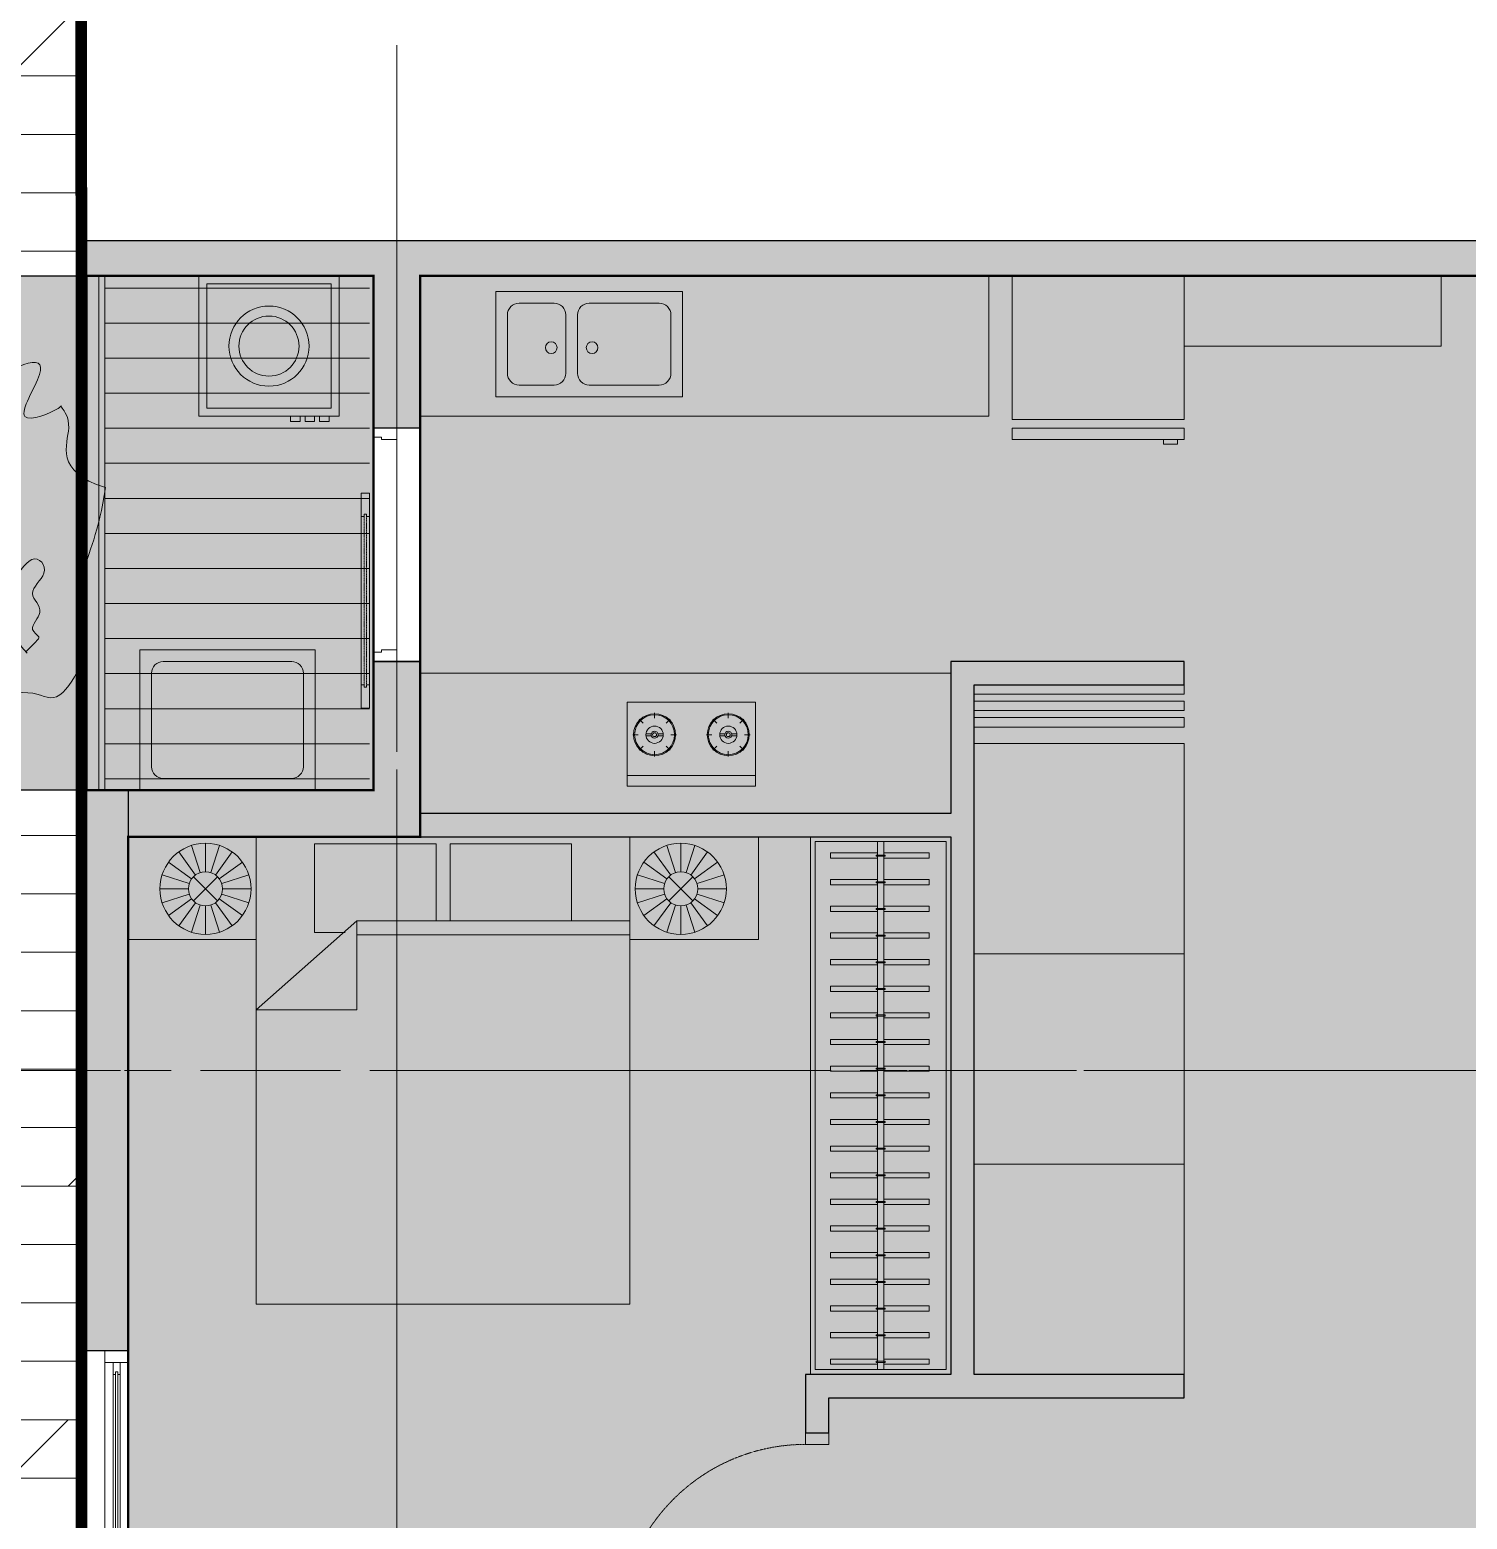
# Model space of a CAD drawing. Header units: millimetres. Extents: x -100356 to 314685, y 446 to 1273965.
# Drawn here: x 49719 to 55873, y 998062 to 1004435 of the extents above; entities that cross this region are included whole.
import ezdxf

# ---------------------------------------------------------------- set-up
doc = ezdxf.new("R2010")
doc.units = ezdxf.units.MM
for name, pattern in [('CENTER', [2, 1.25, -0.25, 0.25, -0.25]), ('CENTER2', [28.575, 19.05, -3.175, 3.175, -3.175]), ('Dash', [6, 3, -3]), ('Kume - Grid Line', [10.5, 6, -1.25, 2, -1.25]), ('VL3 - tb$0$DASHED2', [0.375, 0.25, -0.125]), ('VL3 - tb$0$HIDDEN', [0.375, 0.25, -0.125])]:
    doc.linetypes.add(name, pattern=pattern)
for name, color, linetype, lineweight in [('20180221 BF$0$TUONG 2', 2, 'Continuous', 25), ('@ color hatch', 7, 'Continuous', 13), ('A-_ANOT----_D', 7, 'Continuous', 5), ('A-_ROOM----_H', 8, 'Continuous', 9), ('A.Axis', 251, 'CENTER2', 13), ('A1 - dp$0$A.Door', 4, 'Continuous', 13), ('A1 - dp$0$A.HACH 250', 250, 'Continuous', 5), ('A1 - dp$0$FURNITURE', 8, 'Continuous', 5), ('A1 - dp$0$TUONG 2', 2, 'Continuous', 25), ('Hatch-wall', 251, 'Continuous', 5), ('LGI', 250, 'CENTER', 9), ('net thay', 137, 'Continuous', 15), ('VL2 - tb$0$A.HACH 250', 250, 'Continuous', 5), ('VL3 - tb$0$$7$FURNITURE', 8, 'Continuous', 5), ('VL3 - tb$0$A.Door', 4, 'Continuous', 13), ('VL3 - tb$0$A.HACH 250', 250, 'Continuous', 5), ('VL3 - tb$0$CUA', 5, 'Continuous', 9), ('VL3 - tb$0$FURNITURE', 7, 'Continuous', 5), ('VL3 - tb$0$NET NOI THAT', 8, 'Continuous', 0), ('VL3 - tb$0$TUONG 2', 2, 'Continuous', 35)]:
    doc.layers.add(name, color=color, linetype=linetype, lineweight=lineweight)
doc.styles.add('arial_eng', font='ARIALNI.TTF')

# ---------------------------------------------------------------- blocks, each defined once
blk = doc.blocks.new('VL3 - tb$0$bep')
for p, q in [((0, 358.3), (0, 0)), ((549, 358.3), (0, 358.3)), ((549, 0), (549, 358.3)), ((67.2, 269.2), (50.6, 285.8)), ((116.8, 289.8), (116.8, 313.2)), ((166.4, 269.2), (183, 285.8)), ((382.6, 269.2), (366.1, 285.8)), ((432.3, 289.8), (432.3, 313.2)), ((481.9, 269.2), (498.4, 285.8)), ((46.6, 219.6), (23.2, 219.6)), ((102.7, 223.6), (80.1, 223.6)), ((102.7, 215.5), (80.1, 215.5)), ((130.9, 223.6), (153.5, 223.6)), ((130.9, 215.5), (153.5, 215.5)), ((187, 219.6), (210.4, 219.6)), ((362.1, 219.6), (338.6, 219.6)), ((418.1, 223.6), (395.6, 223.6)), ((418.1, 215.5), (395.6, 215.5)), ((446.4, 223.6), (468.9, 223.6)), ((446.4, 215.5), (468.9, 215.5)), ((502.4, 219.6), (525.9, 219.6)), ((67.2, 170), (50.6, 153.4)), ((116.8, 149.4), (116.8, 126)), ((166.4, 170), (183, 153.4)), ((382.6, 170), (366.1, 153.4)), ((432.3, 149.4), (432.3, 126)), ((481.9, 170), (498.4, 153.4)), ((549, 45), (0, 45)), ((0, 0), (549, 0))]:
    blk.add_line(p, q)
for centre, radius in [((116.8, 219.6), 90), ((116.8, 219.6), 85.5), ((116.8, 219.6), 36.9), ((432.3, 219.6), 90), ((432.3, 219.6), 85.5), ((432.3, 219.6), 36.9), ((116.8, 219.6), 14.7), ((116.8, 219.6), 8.24), ((432.3, 219.6), 14.7), ((432.3, 219.6), 8.24)]:
    blk.add_circle(centre, radius)
blk = doc.blocks.new('*U168')
at = {"layer": 'VL3 - tb$0$A.Door'}
for p, q in [((117.5, 379.6), (117.5, 1099.6)), ((152.5, 1099.6), (152.5, 379.6)), ((100, 40), (100, 960))]:
    blk.add_line(p, q, dxfattribs=at)
for points in [[(152.5, 1199.6), (152.5, 1099.6), (140, 1099.6), (140, 1109.6), (130, 1109.6), (130, 1099.6), (117.5, 1099.6), (117.5, 1199.6)], [(100, 1000), (100, 960), (65, 960), (65, 950), (0, 950), (0, 1000)], [(130, 379.6), (130, 369.6), (140, 369.6), (140, 379.6), (152.5, 379.6), (152.5, 279.6), (117.5, 279.6), (117.5, 379.6)], [(65, 50), (65, 40), (100, 40), (100, 0), (0, 0), (0, 50)]]:
    blk.add_lwpolyline(points, close=True, dxfattribs=at)
at = {"layer": 'VL3 - tb$0$A.HACH 250', "linetype": 'VL3 - tb$0$DASHED2'}
blk.add_lwpolyline([(130, 1109.6), (140, 1109.6), (140, 369.6), (130, 369.6)], close=True, dxfattribs=at)
blk = doc.blocks.new('VL3 - tb$0$mb-tulanh700x735')
for p, q in [((279.3, 700), (279.3, 720.2)), ((279.3, 720.2), (339.9, 720.2)), ((339.9, 720.2), (339.9, 700)), ((368.4, 700), (-368.4, 700)), ((-368.4, 700), (-368.4, 650.9)), ((-368.4, 650.9), (368.4, 650.9)), ((339.9, 700), (279.3, 700)), ((368.4, 650.9), (368.4, 700)), ((368.4, 614), (-368.4, 614)), ((-368.4, 614), (-368.4, 0)), ((368.4, 0), (368.4, 614)), ((-368.4, 0), (368.4, 0))]:
    blk.add_line(p, q)
blk = doc.blocks.new('VL3 - tb$0$crua 450x830')
blk.add_lwpolyline([(400, 10), (-400, 10), (-400, 460), (400, 460)], close=True)
blk.add_lwpolyline([(-400, 10), (400, 10), (400, 460)])
for points in [[(-300, 60), (0, 60, 0.414214), (50, 110), (50, 360, 0.414214), (0, 410), (-300, 410, 0.414214), (-350, 360), (-350, 110, 0.414214)], [(100, 110), (100, 360, -0.414214), (150, 410), (300, 410, -0.414214), (350, 360), (350, 110, -0.414214), (300, 60), (150, 60, -0.414214)]]:
    blk.add_lwpolyline(points, format="xyb", close=True)
for centre in [(-12.5, 250), (162.5, 250)]:
    blk.add_circle(centre, 25)
blk = doc.blocks.new('*U442')
at = {"layer": 'VL3 - tb$0$FURNITURE'}
for p, q in [((0, 100), (2200, 100)), ((0, 75), (2200, 75)), ((0, 25), (2200, 25)), ((0, 0), (2200, 0))]:
    blk.add_line(p, q, dxfattribs=at)
blk = doc.blocks.new('VL3 - tb$0$MBMAYGIAT')
at = {"linetype": 'ByBlock'}
for points in [[(0, -350), (700, -350), (700, 350), (0, 350)], [(40, -310), (660, -310), (660, 310), (40, 310)], [(700, 252.6), (725.9, 252.6), (725.9, 300.1), (700, 300.1)], [(700, 180.1), (725.9, 180.1), (725.9, 227.6), (700, 227.6)], [(700, 107.5), (725.9, 107.5), (725.9, 155), (700, 155)]]:
    blk.add_lwpolyline(points, close=True, dxfattribs=at)
for radius in [200, 150]:
    blk.add_circle((350, 0), radius, dxfattribs=at)
blk = doc.blocks.new('*U441')
at = {"layer": 'VL3 - tb$0$$7$FURNITURE'}
for points in [[(0, 600), (0, 0), (2300, 0), (2300, 600)], [(2280, 580), (2280, 20), (20, 20), (20, 580)]]:
    blk.add_lwpolyline(points, close=True, dxfattribs=at)
at = {"layer": 'VL3 - tb$0$$7$FURNITURE', "ltscale": 6}
for points in [[(91.1, 313.1), (91.1, 515.2), (69.1, 515.2), (69.1, 313.1)], [(205.1, 313.1), (205.1, 515.2), (183.1, 515.2), (183.1, 313.1)], [(319.1, 313.1), (319.1, 515.2), (297.1, 515.2), (297.1, 313.1)], [(433.1, 313.1), (433.1, 515.2), (411.1, 515.2), (411.1, 313.1)], [(547.1, 313.1), (547.1, 515.2), (525.1, 515.2), (525.1, 313.1)], [(661.1, 313.1), (661.1, 515.2), (639.1, 515.2), (639.1, 313.1)], [(775.1, 313.1), (775.1, 515.2), (753.1, 515.2), (753.1, 313.1)], [(889.1, 313.1), (889.1, 515.2), (867.1, 515.2), (867.1, 313.1)], [(1003.1, 313.1), (1003.1, 515.2), (981.1, 515.2), (981.1, 313.1)], [(1117.1, 313.1), (1117.1, 515.2), (1095.1, 515.2), (1095.1, 313.1)], [(1231.1, 313.1), (1231.1, 515.2), (1209.1, 515.2), (1209.1, 313.1)], [(1345.1, 313.1), (1345.1, 515.2), (1323.1, 515.2), (1323.1, 313.1)], [(1459.1, 313.1), (1459.1, 515.2), (1437.1, 515.2), (1437.1, 313.1)], [(1573.1, 313.1), (1573.1, 515.2), (1551.1, 515.2), (1551.1, 313.1)], [(1687.1, 313.1), (1687.1, 515.2), (1665.1, 515.2), (1665.1, 313.1)], [(1801.1, 313.1), (1801.1, 515.2), (1779.1, 515.2), (1779.1, 313.1)], [(1915.1, 313.1), (1915.1, 515.2), (1893.1, 515.2), (1893.1, 313.1)], [(2029.1, 313.1), (2029.1, 515.2), (2007.1, 515.2), (2007.1, 313.1)], [(2143.1, 313.1), (2143.1, 515.2), (2121.1, 515.2), (2121.1, 313.1)], [(2257.1, 313.1), (2257.1, 515.2), (2235.1, 515.2), (2235.1, 313.1)], [(69.1, 286.7), (69.1, 92.1), (91.1, 92.1), (91.1, 286.7)], [(183.1, 286.7), (183.1, 92.1), (205.1, 92.1), (205.1, 286.7)], [(297.1, 286.7), (297.1, 92.1), (319.1, 92.1), (319.1, 286.7)], [(411.1, 286.7), (411.1, 92.1), (433.1, 92.1), (433.1, 286.7)], [(525.1, 286.7), (525.1, 92.1), (547.1, 92.1), (547.1, 286.7)], [(639.1, 286.7), (639.1, 92.1), (661.1, 92.1), (661.1, 286.7)], [(753.1, 286.7), (753.1, 92.1), (775.1, 92.1), (775.1, 286.7)], [(867.1, 286.7), (867.1, 92.1), (889.1, 92.1), (889.1, 286.7)], [(981.1, 286.7), (981.1, 92.1), (1003.1, 92.1), (1003.1, 286.7)], [(1095.1, 286.7), (1095.1, 92.1), (1117.1, 92.1), (1117.1, 286.7)], [(1209.1, 286.7), (1209.1, 92.1), (1231.1, 92.1), (1231.1, 286.7)], [(1323.1, 286.7), (1323.1, 92.1), (1345.1, 92.1), (1345.1, 286.7)], [(1437.1, 286.7), (1437.1, 92.1), (1459.1, 92.1), (1459.1, 286.7)], [(1551.1, 286.7), (1551.1, 92.1), (1573.1, 92.1), (1573.1, 286.7)], [(1665.1, 286.7), (1665.1, 92.1), (1687.1, 92.1), (1687.1, 286.7)], [(1779.1, 286.7), (1779.1, 92.1), (1801.1, 92.1), (1801.1, 286.7)], [(1893.1, 286.7), (1893.1, 92.1), (1915.1, 92.1), (1915.1, 286.7)], [(2007.1, 286.7), (2007.1, 92.1), (2029.1, 92.1), (2029.1, 286.7)], [(2121.1, 286.7), (2121.1, 92.1), (2143.1, 92.1), (2143.1, 286.7)], [(2235.1, 286.7), (2235.1, 92.1), (2257.1, 92.1), (2257.1, 286.7)]]:
    blk.add_lwpolyline(points, dxfattribs=at)
for points in [[(82.7, 319.2), (78.3, 319.2), (78.3, 280.4), (82.7, 280.4)], [(196.7, 319.2), (192.3, 319.2), (192.3, 280.4), (196.7, 280.4)], [(310.7, 319.2), (306.3, 319.2), (306.3, 280.4), (310.7, 280.4)], [(424.7, 319.2), (420.3, 319.2), (420.3, 280.4), (424.7, 280.4)], [(538.7, 319.2), (534.3, 319.2), (534.3, 280.4), (538.7, 280.4)], [(652.7, 319.2), (648.3, 319.2), (648.3, 280.4), (652.7, 280.4)], [(766.7, 319.2), (762.3, 319.2), (762.3, 280.4), (766.7, 280.4)], [(880.7, 319.2), (876.3, 319.2), (876.3, 280.4), (880.7, 280.4)], [(994.7, 319.2), (990.3, 319.2), (990.3, 280.4), (994.7, 280.4)], [(1108.7, 319.2), (1104.3, 319.2), (1104.3, 280.4), (1108.7, 280.4)], [(1222.7, 319.2), (1218.3, 319.2), (1218.3, 280.4), (1222.7, 280.4)], [(1336.7, 319.2), (1332.3, 319.2), (1332.3, 280.4), (1336.7, 280.4)], [(1450.7, 319.2), (1446.3, 319.2), (1446.3, 280.4), (1450.7, 280.4)], [(1564.7, 319.2), (1560.3, 319.2), (1560.3, 280.4), (1564.7, 280.4)], [(1678.7, 319.2), (1674.3, 319.2), (1674.3, 280.4), (1678.7, 280.4)], [(1792.7, 319.2), (1788.3, 319.2), (1788.3, 280.4), (1792.7, 280.4)], [(1906.7, 319.2), (1902.3, 319.2), (1902.3, 280.4), (1906.7, 280.4)], [(2020.7, 319.2), (2016.3, 319.2), (2016.3, 280.4), (2020.7, 280.4)], [(2134.7, 319.2), (2130.3, 319.2), (2130.3, 280.4), (2134.7, 280.4)], [(2248.7, 319.2), (2244.3, 319.2), (2244.3, 280.4), (2248.7, 280.4)], [(2280, 286.7), (2280, 313.1), (20, 313.1), (20, 286.7)]]:
    blk.add_lwpolyline(points, close=True, dxfattribs=at)
blk = doc.blocks.new('*U161')
for points in [[(-50, 0), (-100, 0), (-100, 800), (-50, 800)], [(-850, -100), (-900, -100), (-900, 0), (-850, 0)], [(0, -100), (-50, -100), (-50, 0), (0, 0)]]:
    blk.add_lwpolyline(points, close=True)
at = {"linetype": 'VL3 - tb$0$HIDDEN'}
blk.add_arc((-50, 0), 800, 90, 180, dxfattribs=at)
blk = doc.blocks.new('VL3 - tb$0$$1$Bed 1600')
at = {"layer": 'VL3 - tb$0$$7$FURNITURE', "linetype": 'Continuous'}
for p, q in [((2, -80), (2, 0)), ((2, 0), (66, 0)), ((12, -1.2), (32.8, -1.2)), ((12, -14.4), (12, -1.2)), ((32.8, -1.2), (32.8, -14.4)), ((35.2, -1.2), (56, -1.2)), ((35.2, -14.4), (35.2, -1.2)), ((56, -1.2), (56, -16.4)), ((66, 0), (66, -80)), ((2, -14.4), (48.8, -14.4)), ((66, -29.6), (48.8, -14.4)), ((48.8, -14.4), (48.8, -29.6)), ((48.8, -16.8), (2, -16.8)), ((56, -16.4), (50.8, -16.4)), ((48.8, -29.6), (66, -29.6)), ((66, -80), (2, -80))]:
    blk.add_line(p, q, dxfattribs=at)
blk = doc.blocks.new('*U166')
at = {"layer": 'VL3 - tb$0$$7$FURNITURE'}
for p, q in [((550, 0), (0, 0)), ((0, 0), (0, -439)), ((550, -439), (550, 0)), ((194.8, -152.9), (157.1, -36.9)), ((217.4, -149.3), (217.4, -27.3)), ((240, -152.9), (277.7, -36.9)), ((158.2, -179.5), (59.5, -107.8)), ((174.4, -163.3), (102.7, -64.6)), ((260.4, -163.3), (332.1, -64.6)), ((276.6, -179.5), (375.2, -107.8)), ((147.8, -199.9), (31.8, -162.2)), ((165.6, -170.7), (269.1, -274.2)), ((269.1, -170.7), (165.6, -274.2)), ((287, -199.9), (402.9, -162.2)), ((144.2, -222.5), (22.2, -222.5)), ((147.8, -245.1), (31.8, -282.8)), ((287, -245.1), (402.9, -282.8)), ((290.5, -222.5), (412.5, -222.5)), ((158.2, -265.5), (59.5, -337.2)), ((174.4, -281.7), (102.7, -380.3)), ((194.8, -292.1), (157.1, -408)), ((217.4, -295.6), (217.4, -417.6)), ((217.4, -295.6), (217.4, -417.6)), ((240, -292.1), (277.7, -408)), ((260.4, -281.7), (332.1, -380.3)), ((276.6, -265.5), (375.2, -337.2)), ((0, -439), (550, -439))]:
    blk.add_line(p, q, dxfattribs=at)
for radius in [195.1, 73.2]:
    blk.add_circle((217.4, -222.5), radius, dxfattribs=at)
blk = doc.blocks.new('*U164')
at = {"layer": 'VL3 - tb$0$$7$FURNITURE'}
for p, q in [((550, 0), (0, 0)), ((0, 0), (0, -439)), ((550, -439), (550, 0)), ((194.8, -152.9), (157.1, -36.9)), ((217.4, -149.3), (217.4, -27.3)), ((240, -152.9), (277.7, -36.9)), ((158.2, -179.5), (59.5, -107.8)), ((174.4, -163.3), (102.7, -64.6)), ((260.4, -163.3), (332.1, -64.6)), ((276.6, -179.5), (375.2, -107.8)), ((147.8, -199.9), (31.8, -162.2)), ((165.6, -170.7), (269.1, -274.2)), ((269.1, -170.7), (165.6, -274.2)), ((287, -199.9), (402.9, -162.2)), ((144.2, -222.5), (22.2, -222.5)), ((147.8, -245.1), (31.8, -282.8)), ((287, -245.1), (402.9, -282.8)), ((290.5, -222.5), (412.5, -222.5)), ((158.2, -265.5), (59.5, -337.2)), ((174.4, -281.7), (102.7, -380.3)), ((194.8, -292.1), (157.1, -408)), ((217.4, -295.6), (217.4, -417.6)), ((217.4, -295.6), (217.4, -417.6)), ((240, -292.1), (277.7, -408)), ((260.4, -281.7), (332.1, -380.3)), ((276.6, -265.5), (375.2, -337.2)), ((0, -439), (550, -439))]:
    blk.add_line(p, q, dxfattribs=at)
for radius in [195.1, 73.2]:
    blk.add_circle((217.4, -222.5), radius, dxfattribs=at)
blk = doc.blocks.new('*U440')
at = {"layer": 'A1 - dp$0$A.Door', "ltscale": 0.5}
for p, q in [((1199.9, 100), (50, 100)), ((100, 65), (1149.9, 65)), ((1249.9, 0), (1249.9, 100)), ((50, 0), (1199.9, 0)), ((100, 35), (1149.9, 35))]:
    blk.add_line(p, q, dxfattribs=at)
for points in [[(50, 100), (50, 0), (0, 0), (0, 100)], [(1199.9, 100), (1199.9, 0), (1249.9, 0), (1249.9, 100)]]:
    blk.add_lwpolyline(points, close=True, dxfattribs=at)
for points in [[(100, 55), (100, 65), (50, 65), (50, 35), (100, 35), (100, 45), (90, 45), (90, 55), (100, 55)], [(1149.9, 55), (1149.9, 65), (1199.9, 65), (1199.9, 35), (1149.9, 35), (1149.9, 45), (1159.9, 45), (1159.9, 55), (1149.9, 55)]]:
    blk.add_lwpolyline(points, dxfattribs=at)
at = {"layer": 'A1 - dp$0$A.HACH 250', "ltscale": 0.5}
blk.add_lwpolyline([(90, 45), (1159.9, 45), (1159.9, 55), (90, 55)], close=True, dxfattribs=at)
blk = doc.blocks.new('VL1 revised')
at = {"layer": '@ color hatch', "ltscale": 0.5}
h = blk.add_hatch(color=221, dxfattribs=at)
h.dxf.hatch_style = 1
h.paths.add_polyline_path([(-3100, -399.9), (-3100, 0.3), (-9300.4, 0.1), (-9300.4, -2399.9), (-10550.4, -2399.9), (-10550.4, -6549.8), (-9350.5, -6549.8), (-9350.5, -9449.6), (-6450.4, -9450), (-6450.4, -8149.8), (-2800, -8150.2), (-2800, -9450.2), (0, -9450.2), (0, -4519.8), (0, -4519.8), (0, 0.1), (-1800, 0.1), (-1800, -399.9)])
h.paths.add_polyline_path([(-10750.4, -2199.9), (-9500.4, -2199.9), (-9500.4, 0.1), (-10750.4, 0.1)])
h.paths.add_polyline_path([(-3100, -8349.8), (-6250.4, -8349.8), (-6250.4, -9650.2), (-3100, -9650.2)])
h = blk.add_hatch(color=191, dxfattribs=at)
h.dxf.hatch_style = 1
h.paths.add_polyline_path([(-10550.4, -4699.9), (-10750.4, -4699.9), (-10750.4, -2199.9), (-10550.4, -2199.9)], flags=17)
h.paths.add_polyline_path([(-10550.4, -4699.9), (-10750.4, -4699.9), (-10750.4, -2199.9), (-10550.4, -2199.9)], flags=17)
at = {"layer": 'Hatch-wall', "ltscale": 0.5}
h = blk.add_hatch(color=256, dxfattribs=at)
h.dxf.hatch_style = 1
h.paths.add_polyline_path([(-3100, -8150.2), (-3100, -1649.9), (-2900, -1649.9), (-2900, -1749.9), (-3000, -1749.9), (-3000, -8150.2), (-2800, -8150.2), (-2800, -9450.2), (-2550, -9450.2), (-2550, -9650.2), (-3100, -9650.2), (-3100, -8349.8), (-3629.1, -8349.8), (-3629.1, -8149.8)])
h.paths.add_polyline_path([(-6450.4, -9450), (-6450.4, -8649.8), (-6450.4, -6049.8), (-6550.4, -6049.8), (-6550.4, -5949.8), (-6350.4, -5949.8), (-6350.4, -8149.8), (-6029.1, -8149.8), (-6029.1, -8349.8), (-6250.4, -8349.8), (-6250.4, -9649.8), (-6800.4, -9649.8), (-6800.4, -9450)])
h.paths.add_polyline_path([(-7650.4, -4949.8), (-7550.4, -4949.8), (-7550.4, -4799.9), (-6029.1, -4799.9), (-6029.1, -4699.9), (-6929.1, -4699.9), (-6929.1, -1749.9), (-6029.1, -1749.9), (-6029.1, -1649.9), (-7029.1, -1649.9), (-7029.1, -2299.9), (-9300.4, -2299.9), (-9300.4, -1649.9), (-9500.4, -1649.9), (-9500.4, -2199.9), (-10550.4, -2199.9), (-10550.4, -2399.9), (-7029.1, -2399.9), (-7029.1, -4699.9), (-7650.4, -4699.9)])
h.paths.add_polyline_path([(-8900.4, -9649.8), (-8900.4, -9450), (-9350.4, -9450), (-9350.4, -6049.8), (-7450.4, -6049.8), (-7450.4, -5949.8), (-7550.4, -5949.8), (-7550.4, -5849.8), (-7650.4, -5849.8), (-7650.4, -5949.8), (-9450.4, -5949.8), (-9450.4, -6549.8), (-9550.5, -6549.8), (-9550.5, -8150.2), (-9550.4, -9649.8)])
h.paths.add_polyline_path([(-10750.4, -5849.8), (-10550.5, -5849.8), (-10550.4, -6549.8), (-10450.5, -6549.8), (-10450.5, -6749.8), (-10550.4, -6749.8), (-10550.4, -6752.8), (-10750.4, -6752.8)])
h.paths.add_polyline_path([(-4500, 150.1), (-10750.4, 150.1), (-10750.4, 0.1), (-10550.4, 0.1), (-10550.4, 0.1), (-9500.4, 0.1), (-9500.4, -649.9), (-9300.4, -649.9), (-9300.4, 0.1), (-4500, 0)])
edge = h.paths.add_edge_path()
edge.add_line((0, -4519.8), (-400, -4519.8))
edge.add_line((-400, -4519.8), (-400, -3699.8))
edge.add_line((-400, -3699.8), (0, -3699.8))
edge.add_line((0, -3699.8), (0, -1899.8))
edge.add_line((0, -1899.8), (-1600, -1899.8))
edge.add_line((-1600, -1899.8), (-1600, -2799.8))
edge.add_line((-1600, -2799.8), (-1700, -2799.8))
edge.add_line((-1700, -2799.8), (-1700, -1899.8))
edge.add_line((-1700, -1899.8), (-2000, -1899.8))
edge.add_line((-2000, -1899.8), (-2000, -1799.8))
edge.add_line((-2000, -1799.8), (-1900, -1799.8))
edge.add_line((-1900, -1799.8), (-1900, -1699.8))
edge.add_line((-1900, -1699.8), (-1800, -1699.8))
edge.add_line((-1800, -1699.8), (-1800, -1799.8))
edge.add_line((-1800, -1799.8), (0, -1799.8))
edge.add_line((0, -1799.8), (0, 0.1))
edge.add_line((0, 0.1), (-1800, 0.1))
edge.add_line((-1800, 0.1), (-1800, -949.8))
edge.add_line((-1800, -949.8), (-1900, -949.8))
edge.add_line((-1900, -949.8), (-1900, 0.1))
edge.add_line((-1900, 0.1), (-3100, 0.1))
edge.add_line((-3100, 0.1), (-3100, 150.2))
edge.add_line((-3100, 150.2), (0, 150.2))
edge.add_line((0, 150.2), (200, 150.2))
edge.add_line((200, 150.2), (200, -9649.8))
edge.add_line((200, -9649.8), (-450, -9649.8))
edge.add_line((-450, -9649.8), (-450, -9449.8))
edge.add_line((-450, -9449.8), (0, -9449.8))
edge.add_line((0, -9449.8), (0, -5369.8))
edge.add_line((0, -5369.8), (-1700, -5369.8))
edge.add_line((-1700, -5369.8), (-1700, -3549.8))
edge.add_line((-1700, -3549.8), (-1600, -3549.8))
edge.add_line((-1600, -3549.8), (-1600, -5269.8))
edge.add_line((-1600, -5269.8), (0, -5269.8))
edge.add_line((0, -5269.8), (0, -4519.8))
h = blk.add_hatch(color=256, dxfattribs=at)
h.dxf.hatch_style = 1
h.paths.add_polyline_path([(-10550.4, -4599.9), (-10750.4, -4599.9), (-10750.4, -2199.9), (-10550.4, -2199.9)])
at = {"layer": 'VL3 - tb$0$A.HACH 250'}
h = blk.add_hatch(dxfattribs=at)
h.set_pattern_fill('_USER', color=256, scale=150, angle=360, pattern_type=0)
h.set_pattern_definition([(360, (459890.5, 780880), (4e-14, 150), [])])
h.paths.add_polyline_path([(-10650.4, -2197.3), (-9517.9, -2202.5), (-9517.9, -2.4), (-10650.4, 2.7)])
at = {"layer": '20180221 BF$0$TUONG 2', "ltscale": 0.5, "elevation": 0}
blk.add_lwpolyline([(-10550.4, -4599.9), (-10750.4, -4599.9), (-10750.4, -2199.9), (-10550.4, -2199.9)], close=True, dxfattribs=at)
at = {"layer": '@ color hatch', "color": 250, "ltscale": 10, "const_width": 10}
for points in [[(-10750.4, -2199.9), (-9500.4, -2199.9), (-9500.4, 0.1), (-10750.4, 0.1)], [(-3100, -399.9), (-3100, 0.3), (-9300.4, 0.1), (-9300.4, -2399.9), (-10550.4, -2399.9), (-10550.4, -6549.8), (-9350.5, -6549.8), (-9350.5, -9449.6), (-6450.4, -9450), (-6450.4, -8149.8), (-2800, -8150.2), (-2800, -9450.2), (0, -9450.2), (0, -4519.8), (0, -4519.8), (0, 0.1), (-1800, 0.1), (-1800, -399.9)]]:
    blk.add_lwpolyline(points, close=True, dxfattribs=at)
at = {"layer": 'A1 - dp$0$FURNITURE', "elevation": 0}
for points in [[(-9300.4, 0.1), (-6866, 0.1), (-6866, -599.9), (-9300.4, -599.9)], [(-4929.1, 0.1), (-4929.1, -299.9), (-6029.1, -299.9), (-6029.1, 0.1)], [(-7029.1, -1699.9), (-9300.4, -1699.9), (-9300.4, -2299.9), (-7029.1, -2299.9)], [(-6029.1, -1749.9), (-6029.1, -1789.9), (-6929.1, -1789.9), (-6929.1, -1749.9), (-6029.1, -1749.9)], [(-6029.1, -1819.9), (-6029.1, -1859.9), (-6929.1, -1859.9), (-6929.1, -1819.9), (-6029.1, -1819.9)], [(-6029.1, -1889.9), (-6029.1, -1929.9), (-6929.1, -1929.9), (-6929.1, -1889.9), (-6029.1, -1889.9)]]:
    blk.add_lwpolyline(points, close=True, dxfattribs=at)
at = {"layer": 'A1 - dp$0$FURNITURE'}
blk.add_lwpolyline([(-10500.4, -1599.9), (-10500.4, -2199.9), (-9750.4, -2199.9), (-9750.4, -1599.9)], close=True, dxfattribs=at)
blk.add_lwpolyline([(-10450.4, -1699.9), (-10450.4, -2099.9, 0.414214), (-10400.4, -2149.9), (-9850.4, -2149.9, 0.414214), (-9800.4, -2099.9), (-9800.4, -1699.9, 0.414214), (-9850.4, -1649.9), (-10400.4, -1649.9, 0.414214)], format="xyb", close=True, dxfattribs=at)
at = {"layer": 'A1 - dp$0$TUONG 2', "ltscale": 0.5, "elevation": 0}
for points in [[(-4500, 150.1), (-10750.4, 150.1), (-10750.4, 0.1), (-10550.4, 0.1), (-10550.4, 0.1), (-9500.4, 0.1), (-9500.4, -649.9), (-9300.4, -649.9), (-9300.4, 0.1), (-4500, 0.1)], [(-7650.4, -4949.8), (-7550.4, -4949.8), (-7550.4, -4799.9), (-6029.1, -4799.9), (-6029.1, -4699.9), (-6929.1, -4699.9), (-6929.1, -1749.9), (-6029.1, -1749.9), (-6029.1, -1649.9), (-7029.1, -1649.9), (-7029.1, -2299.9), (-9300.4, -2299.9), (-9300.4, -1649.9), (-9500.4, -1649.9), (-9500.4, -2199.9), (-10550.4, -2199.9), (-10550.4, -2399.9), (-7029.1, -2399.9), (-7029.1, -4699.9), (-7650.4, -4699.9)]]:
    blk.add_lwpolyline(points, close=True, dxfattribs=at)
at = {"layer": 'A1 - dp$0$TUONG 2', "ltscale": 0.5}
for points in [[(-9500.4, 0.1), (-9500.4, -649.9), (-9300.4, -649.9), (-9300.4, 0.1)], [(-9500.4, -2199.9), (-9500.4, -1649.9), (-9300.4, -1649.9), (-9300.4, -2299.9)]]:
    blk.add_lwpolyline(points, dxfattribs=at)
at = {"layer": 'VL2 - tb$0$A.HACH 250', "elevation": 0}
for points in [[(-6929.1, -2899.9), (-6929.1, -1999.9), (-6029.1, -1999.9), (-6029.1, -2899.9)], [(-6929.1, -3799.9), (-6929.1, -2899.9), (-6029.1, -2899.9), (-6029.1, -3799.9)], [(-6929.1, -4699.9), (-6929.1, -3799.9), (-6029.1, -3799.9), (-6029.1, -4699.9)]]:
    blk.add_lwpolyline(points, close=True, dxfattribs=at)
at = {"layer": 'A1 - dp$0$FURNITURE', "xscale": -1, "rotation": 180}
blk.add_blockref('VL3 - tb$0$mb-tulanh700x735', (-6397.5, 0.1, 0), dxfattribs=at)
at = {"layer": 'A1 - dp$0$FURNITURE', "extrusion": (0, 0, -1), "xscale": -1, "zscale": -1, "rotation": 180}
blk.add_blockref('VL3 - tb$0$crua 450x830', (8576.9, -56.5, 0), dxfattribs=at)
at = {"layer": 'A1 - dp$0$FURNITURE', "extrusion": (0, 0, -1), "xscale": -1, "zscale": -1}
blk.add_blockref('VL3 - tb$0$bep', (8413.7, -2182.5, 0), dxfattribs=at)
at = {"layer": 'A1 - dp$0$TUONG 2', "rotation": 90}
blk.add_blockref('*U440', (-10550.4, -5849.8, 0), dxfattribs=at)
at = {"layer": 'VL3 - tb$0$$7$FURNITURE', "xscale": -1}
blk.add_blockref('*U166', (-10002.2, -2399.9, 0), dxfattribs=at)
at = {"layer": 'VL3 - tb$0$$7$FURNITURE', "xscale": -24.99999062500358, "yscale": 24.99999062500358, "zscale": 24.99999062500358}
blk.add_blockref('VL3 - tb$0$$1$Bed 1600', (-8352.2, -2399.9, 0), dxfattribs=at)
at = {"layer": 'VL3 - tb$0$$7$FURNITURE', "extrusion": (0, 0, -1), "xscale": -1, "zscale": -1}
blk.add_blockref('*U164', (8402.2, -2399.9, 0), dxfattribs=at)
at = {"layer": 'VL3 - tb$0$$7$FURNITURE', "extrusion": (-2.97971e-18, 6.05858e-28, -1), "zscale": -1, "rotation": 270}
blk.add_blockref('*U441', (7029.1, -2399.9), dxfattribs=at)
at = {"layer": 'VL3 - tb$0$A.Door', "rotation": 180}
blk.add_blockref('*U168', (-9400.4, -649.9), dxfattribs=at)
at = {"layer": 'VL3 - tb$0$CUA', "xscale": -1, "rotation": 90}
blk.add_blockref('*U161', (-7650.4, -5849.8, 0), dxfattribs=at)
at = {"layer": 'VL3 - tb$0$NET NOI THAT', "lineweight": 0, "xscale": 0.8571428571428431, "yscale": 0.8571428571428431, "zscale": 0.8571428571428431, "rotation": 269.9999830603335}
blk.add_blockref('VL3 - tb$0$MBMAYGIAT', (-9947.7, 0.1, 0), dxfattribs=at)
at = {"layer": 'VL3 - tb$0$TUONG 2', "rotation": 270}
blk.add_blockref('*U442', (-10750.4, 0.1, 0), dxfattribs=at)
at = {"color": 1, "ltscale": 0.5, "style": 'arial_eng'}
blk.add_attdef('AC', (-10424.1, -1988.6, 0), '', height=300, rotation=0.00001, dxfattribs=at)
blk = doc.blocks.new('grid tower')
at = {"layer": 'A.Axis', "linetype": 'Kume - Grid Line', "lineweight": 9, "ltscale": 100}
for p, q in [((23349.8, 38386.8), (23349.8, -18372.7)), ((48341.2, 25049.9), (-14918.8, 25049.9))]:
    blk.add_line(p, q, dxfattribs=at)
blk = doc.blocks.new('X-GRID')
at = {"layer": 'LGI', "ltscale": 1500}
for p, q in [((-19050, 49486.8), (-19050, -7272.6)), ((5008.8, 36150), (-57318.6, 36150))]:
    blk.add_line(p, q, dxfattribs=at)
blk = doc.blocks.new('f23 grid column')
at = {"rotation": 180}
blk.add_blockref('X-GRID', (-36705, 11038.5, 0), dxfattribs=at)
blk = doc.blocks.new('110_植栽_中_高木 - 落葉2_φ4000_H4000-V1-IDEA-4th Storey - Detail')
at = {"color": 139}
blk.add_circle((0, 0), 4.08, dxfattribs=at)
for points, knots in [([(365.8, 1970.8), (182, 1885), (-188, 1991.1), (83.7, 1850.7), (-16.8, 1663.8), (-147.6, 1793.8), (-283.4, 1866.6)], [0, 0, 0, 0, 0.2443081, 0.491201, 0.6832633, 0.8338532, 0.8338532, 0.8338532, 0.8338532]), ([(1917.1, 182.5), (1638.8, 267.6), (1765.8, 511.3), (1662.5, 628.7), (1706.2, 614.9), (1383.1, 479.7), (1623.6, 842.8), (1513.3, 874), (1212.1, 702.2), (1438.5, 1010.1), (1163.5, 992.3), (1349.3, 1294.8), (1271.8, 1442.3), (1076.8, 1450.1), (952, 1529), (942.4, 1721.7), (816.9, 1496.1), (605.4, 1868.2), (366.6, 1966.1)], [0, 0, 0, 0, 0.195476, 0.324608, 0.474171, 0.699293, 0.943023, 1.185823, 1.41419, 1.686135, 1.960294, 2.176068, 2.370095, 2.507984, 2.653028, 2.815093, 3.053051, 3.308651, 3.308651, 3.308651, 3.308651]), ([(-283.4, 1866.6), (-364.1, 1737.5), (-352.7, 1946.8), (-886, 1742), (-859.3, 1487.5), (-1059.8, 1784.9), (-1417.2, 1250.6), (-1466.6, 1237.4), (-1417.2, 1052.8), (-1540.6, 981.5), (-1616.4, 1189.7), (-1585.4, 895.1), (-1843.6, 796), (-1947.1, 520.5), (-1727.1, 398.6), (-2013.2, 158.5), (-1607.4, 150.1), (-1927.8, 0.6), (-2015.3, -187), (-1845.8, -356.5), (-1675.2, -185.9), (-1427, -770.8), (-1865.3, -321.9), (-1793.7, -774.1), (-1479.3, -975.5), (-1595, -1042.3), (-1467.8, -1224.1), (-1318.6, -1437), (-1075.4, -1398.7), (-797.9, -1871), (-887.6, -1449), (-676.2, -1602.7), (-633.7, -1663), (-592.5, -1640.9), (-621, -1912.1), (-149.7, -1972.1), (9.1, -1930.3), (130.5, -1809.7), (465.6, -1945.1)], [0, 0, 0, 0, 0.255111, 0.538578, 0.862832, 1.206627, 1.494434, 1.736401, 1.841605, 1.993384, 2.173912, 2.391073, 2.628129, 2.852957, 3.104276, 3.38611, 3.695868, 3.960125, 4.178948, 4.367045, 4.672268, 5.083494, 5.553944, 5.952736, 6.216509, 6.41577, 6.584038, 6.783094, 7.071256, 7.406292, 7.745465, 7.955039, 8.059442, 8.166956, 8.384196, 8.633564, 8.85516, 9.045667, 9.045667, 9.045667, 9.045667]), ([(1425.9, -1424.1), (1281.1, -1228.1), (1585.6, -1069.9), (1239.6, -940.4), (1552.2, -893.3), (1654, -988.5), (1822.7, -729.7), (1816.2, -532.2), (1763.2, -280.7), (1883.1, -56.3), (1917.1, 182.5)], [0, 0, 0, 0, 0.26027, 0.540278, 0.764833, 0.972926, 1.148736, 1.356568, 1.549553, 1.754398, 1.754398, 1.754398, 1.754398]), ([(47.1, 44.8), (72.2, -48.7), (47.4, -116.9), (-13.7, -116.9), (-94.4, -109.8), (-110.7, -49.1), (-63.9, 44.8)], [0, 0, 0, 0, 0.0629879, 0.121669, 0.1776779, 0.2456984, 0.2456984, 0.2456984, 0.2456984]), ([(1489.5, -698.5), (1558.6, -629.4), (1571.4, -616.6), (1496.1, -573.1), (1610, -470.6), (1477.5, -386.2), (1635.7, -267), (1521.5, -142.7), (1401.2, -381), (1311.6, -193.1), (1377.5, -450.9), (1193.1, -360.6), (1203.5, -586.9), (1457.2, -421.1), (1405.9, -611.4), (1497.1, -702.6)], [0, 0, 0, 0, 0.055452, 0.126072, 0.234669, 0.373642, 0.516899, 0.690211, 0.86627, 1.068926, 1.254739, 1.445579, 1.646529, 1.845214, 2.017236, 2.017236, 2.017236, 2.017236]), ([(1254.2, -974.9), (1148.1, -974.9), (1061.4, -1082), (1079.1, -1182.4), (1146.8, -1229.9), (1241.9, -1175), (1169.5, -1077), (1251.1, -1098.9), (1307.8, -1066.2), (1265.2, -974.9)], [0, 0, 0, 0, 0.0945575, 0.1827386, 0.2632309, 0.3491582, 0.4355774, 0.509879, 0.5784122, 0.5784122, 0.5784122, 0.5784122]), ([(465.6, -1945.1), (640.5, -1695.3), (943.7, -1741.9), (1023.8, -1661.8), (988.4, -1360.5), (1415.5, -1413)], [0, 0, 0, 0, 0.1982275, 0.3960165, 0.6275646, 0.6275646, 0.6275646, 0.6275646]), ([(481.6, -1714.6), (538.5, -1657.7), (538.5, -1577.2), (577.8, -1554.5), (482.2, -1562.8), (482.2, -1709)], [0, 0, 0, 0, 0.0564309, 0.1171019, 0.1957221, 0.1957221, 0.1957221, 0.1957221])]:
    blk.add_open_spline(points, degree=3, knots=knots, dxfattribs=at)
blk.add_open_spline([(-63.9, 44.8), (47.1, 44.8)], degree=1, dxfattribs=at)

msp = doc.modelspace()

# ---------------------------------------------------------------- hatches: boundary and pattern name
at = {"layer": '@ color hatch', "ltscale": 0.5}
h = msp.add_hatch(dxfattribs=at)
h.set_pattern_fill('CROSS', color=139, scale=300)
h.set_pattern_definition([(0, (403133.136, 611737.235), (75, 75), [37.5, -112.5]), (90, (403151.886, 611718.485), (-75, 75), [37.5, -112.5])])
h.paths.add_polyline_path([(46965.7, 1003381.7), (49940.3, 1003381.7), (49940.3, 1001181.7), (46965.7, 1001181.7)], flags=17)
h.paths.add_polyline_path([(42639.7, 1005032.1), (42639.7, 995231.8), (49940.5, 995231.9), (49940.3, 993931.8), (41340.1, 993932), (41340.1, 1005032)])
at = {"layer": 'Hatch-wall', "ltscale": 0.5}
h = msp.add_hatch(dxfattribs=at)
h.set_pattern_fill('DOLMIT', color=256, scale=1000)
h.set_pattern_definition([(0, (403133.14, 611737.23), (0, 250), []), (45, (403133.14, 611737.2), (-500, 500), [353.5534, -707.1068])])
h.paths.add_polyline_path([(45965.7, 1003381.7), (43640.9, 1003381.7), (43640.9, 996628.8), (45965.7, 996628.8)], flags=16)
edge = h.paths.add_edge_path()
edge.add_line((49940.3, 1003381.7), (49940.5, 1005132))
edge.add_line((49940.5, 1005132), (42639.7, 1005132))
edge.add_line((42639.7, 1005132), (42639.7, 995128.8))
edge.add_line((42639.7, 995128.8), (49940.5, 995128.8))
edge.add_line((49940.5, 995128.8), (49940.3, 1001181.7))
edge.add_line((49940.3, 1001181.7), (46965.7, 1001181.7))
edge.add_line((46965.7, 1001181.7), (46965.7, 1003381.7))
edge.add_line((46965.7, 1003381.7), (49940.3, 1003381.7))

# ---------------------------------------------------------------- linework, layer by layer
at = {"elevation": 0}
msp.add_lwpolyline([(38940.9, 1026531.8), (72090.9, 1026606.7), (72090.9, 1025106.8), (71940.7, 1025031.7), (71940.7, 1005031.7), (72090.7, 1005031.7), (72090.7, 1003529.7), (49940.1, 1003531.9), (49940.5, 1005132), (59640.9, 1005181.8), (59640.9, 1005032.2), (70440.7, 1005031.8), (70440.9, 1010307.5), (63470.9, 1010307.5), (63470.9, 1022411.7), (62190.5, 1022431.7), (62190.5, 1025031.8), (46440.9, 1025028.9), (46565.9, 1017328.9), (42270, 1017329), (42270.7, 1025028.9), (38940.9, 1025031.8)], close=True, dxfattribs=at)
at = {"color": 3, "linetype": 'Dash', "ltscale": 30, "const_width": 50, "elevation": 0}
msp.add_lwpolyline([(81740.9, 1005328.8), (81740.9, 996778.7), (81740.9, 996778.7), (81740.9, 993728.8), (66541.3, 993728.8), (66541.3, 996628.8), (64340.5, 996628.8), (64339.1, 993728.8), (51140.9, 993731.9), (51140.3, 996631.8), (50140, 996632), (50140.7, 993737), (49940.3, 993737.1), (49940.1, 1003531.9), (49938.1, 1004829.3)], dxfattribs=at)
at = {"layer": '20180221 BF$0$TUONG 2', "ltscale": 0.5, "elevation": 0}
msp.add_lwpolyline([(49940.3, 1003381.7), (49940.5, 1005132), (42639.7, 1005132), (42639.7, 995231.8), (49940.5, 995231.8), (49940.3, 1001181.7), (46965.7, 1001181.7), (46965.7, 1003381.7), (49940.3, 1003381.7)], dxfattribs=at)
msp.add_lwpolyline([(46965.7, 1003381.7), (49940.3, 1003381.7), (49940.3, 1001181.7), (46965.7, 1001181.7)], close=True, dxfattribs=at)
at = {"layer": 'A-_ROOM----_H', "ltscale": 0.5, "elevation": 0}
msp.add_lwpolyline([(49940.3, 1005331.9), (41140.1, 1005332), (41140.1, 993732), (49940.3, 993731.8)], close=True, dxfattribs=at)

# ---------------------------------------------------------------- block references
msp.add_blockref('f23 grid column', (68945.9, 1025093.5, 0))
at = {"layer": 'A-_ANOT----_D', "rotation": 180}
msp.add_blockref('grid tower', (74640.7, 1025031.8, 0), dxfattribs=at)
at = {"layer": 'A1 - dp$0$TUONG 2'}
msp.add_blockref('VL1 revised', (60690.8, 1003381.6, 0), dxfattribs=at)
at = {"layer": 'net thay', "ltscale": 0.5, "xscale": 0.8, "yscale": 0.8, "zscale": 0.8}
msp.add_blockref('110_植栽_中_高木 - 落葉2_φ4000_H4000-V1-IDEA-4th Storey - Detail', (48509.6, 1002330.4), dxfattribs=at)

doc.saveas('drawing.dxf')
